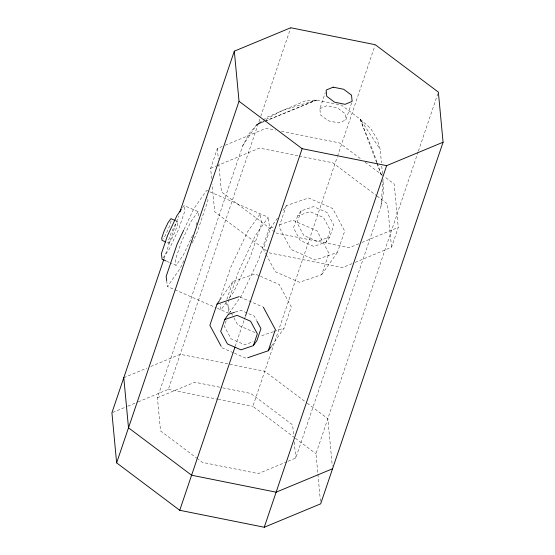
<?xml version="1.0" encoding="UTF-8"?>
<svg xmlns="http://www.w3.org/2000/svg" width="555" height="555" viewBox="0 0 555 555"><rect width="100%" height="100%" fill="white"/><g stroke="black" fill="none" stroke-linecap="round" stroke-linejoin="round"><path stroke-width="0.42" stroke-dasharray="2.77 2.08" d="M381.014 206.196L383.026 179.57L383.491 191.85L381.014 206.196L295.753 458.076L287.802 461.378M164.1 258.623L178.53 215.985M211.587 178.592L210.629 168.38L217.352 148.511L222.083 146.548M197.559 458.749L160.548 430.937L157.426 397.741L242.681 145.861L249.306 133.325L256.889 124.563L262.487 120.567M138.146 401.882L168.352 389.346L260.496 117.126M260.774 116.307L290.744 27.75M226.849 299.374L232.892 281.461L255.029 273.941L259.712 275.981M226.169 320.728L224.303 326.257L231.047 338.807L244.575 344.704L253.087 341.811M235.244 346.292L244.124 320.055M244.401 319.236L245.511 315.955M351.579 103.022L345.834 119.998L338.814 122.912L328.303 120.803L320.45 114.899L319.867 108.669L325.334 92.505M294.712 437.749L252.872 406.315L337.246 157.051M337.523 156.226L374.986 45.538M271.714 345.807L284.118 328.088L291.257 306.915L279.207 284.486L260.489 276.321M320.443 501.276L315.968 453.733L418.102 151.987M418.38 151.168L437.812 93.774M355.256 262.342L391.539 247.28L398.261 227.411L394.175 184.003L384.49 176.719M171.169 220.925L168.692 228.223L164.897 236.263L162.976 238.983M196.081 225.108L197.15 221.965M219.725 299.783L230.7 267.468L247.488 231.858L260.26 213.814L261.523 223.901L250.541 256.216L233.752 291.826L228.84 298.77M277.472 218.136L270.59 227.869L263.341 249.202L265.734 253.711M286.318 205.621L279.068 226.953L291.035 249.5L315.212 260.038L337.433 252.407L344.683 231.074L332.716 208.534L308.538 197.989L286.318 205.621L282.384 211.184M297.577 215.923L293.519 227.862L300.213 240.475L313.741 246.378L326.173 242.105L329.739 237.061L333.798 225.122L327.103 212.509L313.575 206.613L301.143 210.879L297.577 215.923L310.009 211.656L323.537 217.553L330.232 230.165L326.173 242.105M301.143 210.879L297.085 222.819L303.779 235.431L317.307 241.335L329.739 237.061M266.129 254.461L275.308 271.749L299.478 282.287L321.699 274.656L328.955 253.323L316.988 230.783L292.811 220.238L277.736 225.413M184.073 229.402L193.924 208.5L206.689 190.448L209.062 191.482M192.606 235.334L183.212 255.258L176.067 265.359L170.642 262.994M183.837 260.725L180.188 268.467L167.423 286.512L216.36 307.858M192.231 242.917L196.976 232.857L207.958 200.542L207.535 197.178M242.681 145.861L256.889 124.563L262.931 121.177M219.995 299.887L232.892 281.461M182.657 207.535L184.087 205.517L198.045 211.601L198.648 216.443M176.053 220.904L177.531 221.542L174.652 225.621L170.857 233.662L168.38 240.96L168.665 243.243L166.444 242.271M168.665 243.243L171.544 239.163L175.338 231.123L177.815 223.825L177.531 221.542M163.066 257.922L169.254 249.174L178.648 229.243L184.794 211.164L184.087 205.517M198.045 211.601L190.899 221.702L181.506 241.626L175.359 259.712L176.067 265.359M209.839 191.822L268.259 217.303L255.494 235.348L238.705 270.965L227.73 303.28L228.993 313.367L217.047 308.157M226.391 302.239L220.987 309.877L220.252 303.987M228.993 313.367L241.758 295.315L258.547 259.705L269.529 227.39L268.259 217.303M321.699 274.656L337.433 252.407M263.188 120.067L267.392 117.063L306.395 100.413L316.44 100.087L341.471 105.11L360.16 119.152L370.685 128.455L377.109 139.09L380.175 149.309L381.438 162.761M265.956 119.492L281.815 110.611L316.44 100.087L264.832 121.295M264.027 121.6L256.889 124.563L264.034 121.621M264.818 121.267L316.44 100.087M225.24 145.237L266.254 128.212L275.516 130.071M319.867 108.669L326.888 105.755L337.398 107.864L345.245 113.768L345.834 119.998M210.629 168.38L216.145 166.091M216.936 165.758L259.532 148.081L298.257 155.851M358.828 243.784L349.359 247.71L276.119 233.01M361.978 242.473L398.261 227.411M352.099 263.653L342.636 267.586L269.39 252.879L267.316 251.318M123.786 377.705L146.839 368.138M150.814 366.487L180.222 354.284L264.742 371.246L306.582 402.687M112.714 412.441L127.019 406.503M127.817 406.177L137.356 402.215M157.426 397.741L194.819 382.222L221.972 387.667M287.004 461.704L258.366 473.595L202.36 462.357L198.246 459.262M270.59 227.869L274.558 226.502M235.264 312.042L240.683 310.203L254.211 316.1L256.59 320.533M273.455 331.703L261.974 335.602L260.42 334.922M274.274 331.425L284.118 328.088M281.406 131.251L339.5 142.912L361.645 159.556M299.096 156.024L332.771 162.781L376.38 195.554M222.819 387.841L250.818 393.46L292.631 424.88L293.671 435.946M168.352 389.346L217.373 399.184M218.219 399.357L252.872 406.315M166.764 261.301L169.865 262.654M239.94 296.96L262.55 306.825M254.96 332.542L237.804 325.057L232.982 316.086M221.924 347.742L233.62 352.841M234.404 353.181L246.101 358.287M365.107 162.157L383.796 176.199M377.067 196.068L387.452 203.872L391.539 247.28M274.732 231.969L221.438 191.919L218.871 164.682M266.622 250.798L214.709 211.788L212.149 184.551M307.262 403.201L327.839 418.664L332.313 466.214M295.399 438.27L315.968 453.733M376.623 162.657L360.16 119.152L380.175 149.309M225.753 302.635L230.977 312.354M231.379 313.096L232.58 315.344M360.16 119.152L372.738 150.273L377.025 162.483M376.928 163.461L381.5 175.546M377.31 163.295L381.597 175.505M166.68 280.629L167.423 286.512M381.757 166.118L382.548 174.527M294.233 441.905L295.753 458.076M217.352 148.511L218.316 158.723"/><path stroke-width="0.83" d="M163.822 259.442L111.923 412.774L116.633 462.87L179.737 510.288L264.256 527.25L320.686 503.822L443.077 142.226L438.367 92.13L375.263 44.712L290.744 27.75L234.314 51.178L179.917 211.885M116.633 462.87L239.032 101.267L234.314 51.178M219.496 300.595L217.019 304.14L209.88 325.313L221.126 346.244M234.494 312.305L228.299 314.407L224.699 319.548L220.703 331.397L227.446 343.947L240.974 349.844L253.364 345.64L256.958 340.499L260.954 328.65L256.993 321.269M179.737 510.288L234.966 347.118M245.511 315.955L302.128 148.684L239.032 101.267M253.364 345.64L257.353 333.791L250.617 321.241L237.089 315.344L224.699 319.548M247.738 357.725L268.238 350.767L275.377 329.594L263.334 307.165M264.256 527.25L386.648 165.654L443.077 142.226M183.705 230.172L177.135 244.11L166.153 276.425L166.68 280.629M268.238 350.767L271.222 346.514M181.228 209.554L176.941 215.618L167.548 235.542L161.401 253.628L162.109 259.268L165.987 260.961M332.556 468.76L276.126 492.188L191.6 475.219L128.503 427.801L123.786 377.705M217.019 304.14L239.156 296.62M302.128 148.684L386.648 165.654M175.318 220.578L170.885 218.649L168.005 222.722L164.211 230.762L161.734 238.06L162.018 240.343L165.709 241.952M333.18 87.17L326.16 90.083L326.742 96.313L334.596 102.21L345.106 104.319L352.127 101.405L351.537 95.176L343.691 89.279L333.18 87.17"/></g></svg>
